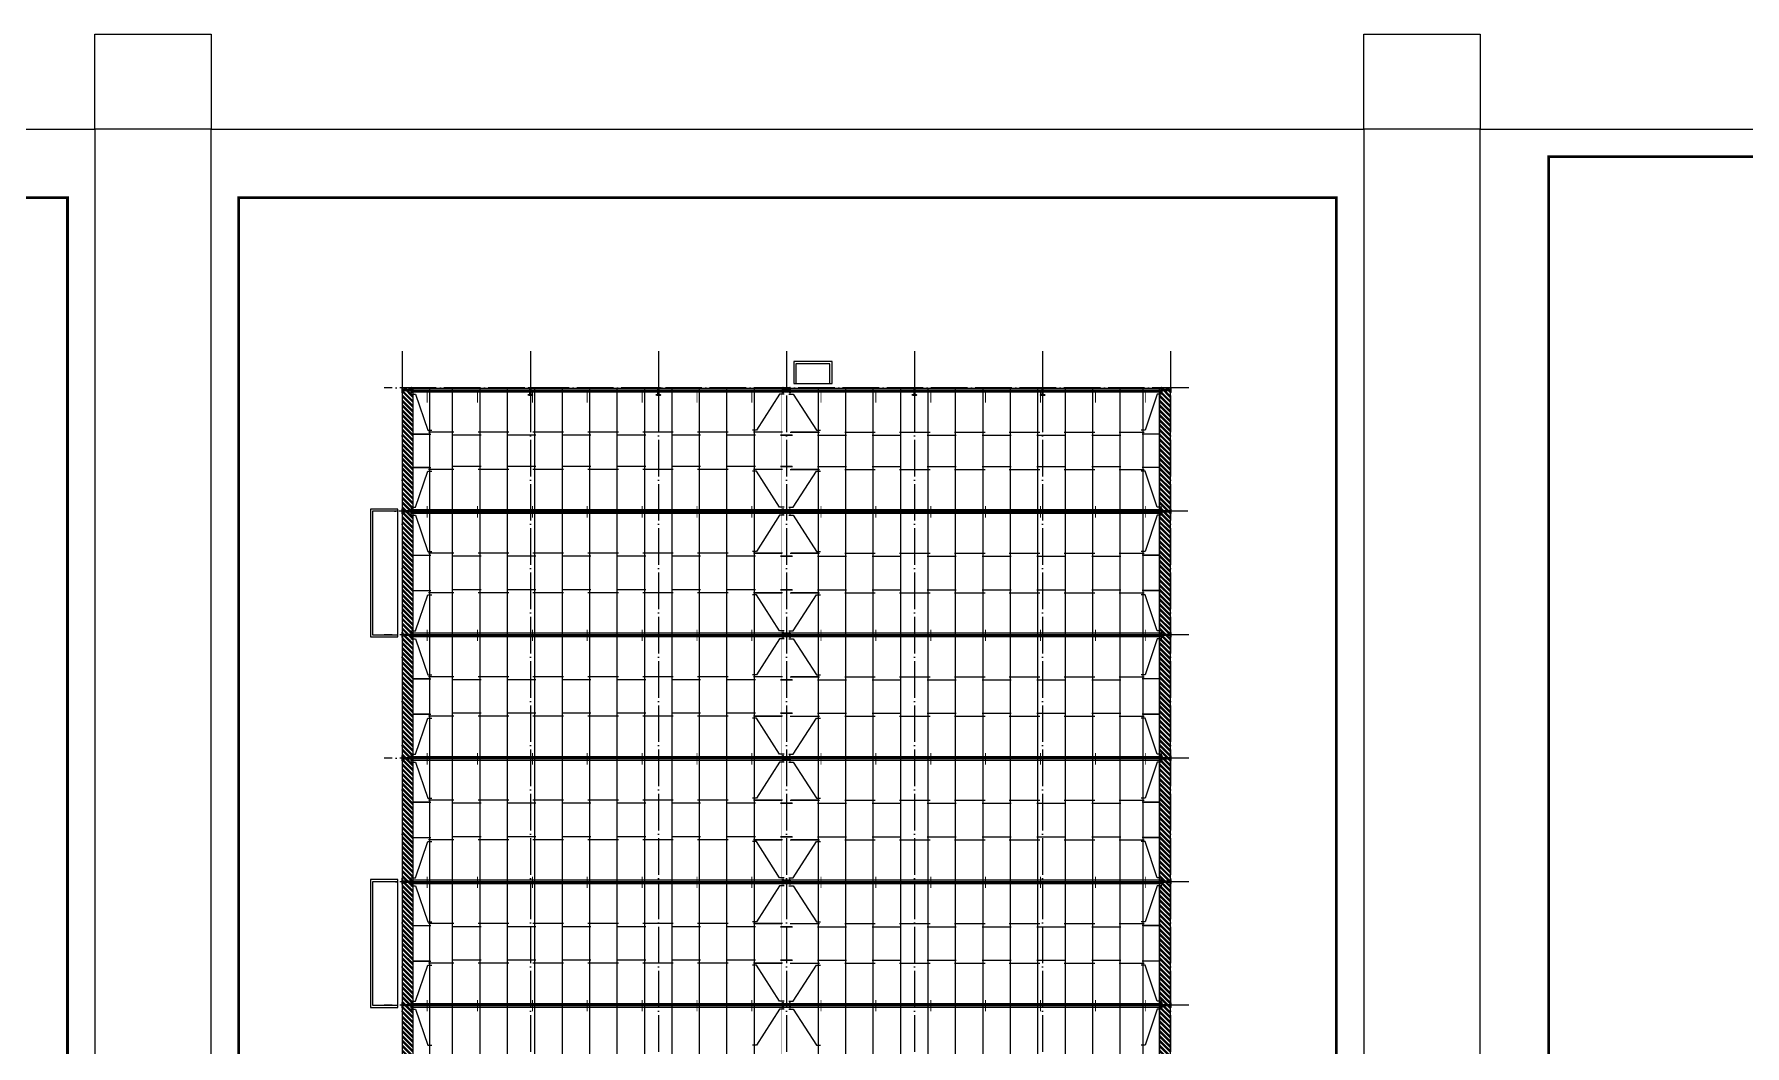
# Model space of a CAD drawing. Extents: x 2072855 to 2883818, y 17306032 to 17674225.
# Drawn here: x 2525383 to 2618892, y 17535031 to 17590335 of the extents above; entities that cross this region are included whole.
import ezdxf

# ---------------------------------------------------------------- set-up
doc = ezdxf.new("R2010")
doc.units = 0
doc.header["$LTSCALE"] = 1000
doc.header["$MEASUREMENT"] = 0
doc.linetypes.add('DOTE', pattern=[2.42, 2, -0.2, 0.02, -0.2])
for name, color, linetype in [('3T_WOOD', 21, 'Continuous'), ('DOTE', 1, 'DOTE'), ('R-tec-ysd', 1, 'Continuous'), ('SURFACE', 6, 'Continuous'), ('TK', 4, 'Continuous'), ('WINDOW', 140, 'Continuous'), ('屋面隅撑', 7, 'Continuous'), ('檩条拉条', 253, 'Continuous')]:
    doc.layers.add(name, color=color, linetype=linetype)
doc.layers.add('Pkpm_柱子', color=3, linetype='Continuous', lineweight=35)

# ---------------------------------------------------------------- blocks, each defined once
blk = doc.blocks.new('Q32Q32321323')
at = {"color": 35, "linetype": 'ByBlock', "ltscale": 3}
for p, q in [((2327180, 17570976), (2368180, 17570976)), ((2327180, 17570896), (2368180, 17570896)), ((2327180, 17570856), (2368180, 17570856)), ((2327180, 17570776), (2368180, 17570776))]:
    blk.add_line(p, q, dxfattribs=at)
blk = doc.blocks.new('Q2W3Q31Q32131')
at = {"layer": '屋面隅撑', "color": 3, "const_width": 50}
for points in [[(2405032, 17514124), (2405032, 17513499)], [(2407782, 17514124), (2407782, 17513499)], [(2410782, 17514124), (2410782, 17513499)], [(2413782, 17514124), (2413782, 17513499)], [(2416782, 17514124), (2416782, 17513499)], [(2419782, 17514124), (2419782, 17513499)], [(2422782, 17514124), (2422782, 17513499)]]:
    blk.add_lwpolyline(points, dxfattribs=at)
blk = doc.blocks.new('GeYuanFrame_38063583', base_point=(18.76, 4.34))
at = {"layer": 'TK'}
blk.add_line((43.76, 414.34), (676.76, 414.34), dxfattribs=at)
blk.add_lwpolyline([(18.76, 424.34), (686.76, 424.34), (686.76, 4.34), (18.76, 4.34), (18.76, 424.34)], dxfattribs=at)
at = {"layer": 'TK', "const_width": 1}
blk.add_lwpolyline([(676.76, 414.34), (43.76, 414.34), (43.76, 14.34), (676.76, 14.34)], close=True, dxfattribs=at)
blk = doc.blocks.new('GeYuanFrame_10500646', base_point=(18.76, 4.34))
at = {"layer": 'TK'}
blk.add_line((43.76, 414.34), (676.76, 414.34), dxfattribs=at)
blk.add_lwpolyline([(18.76, 424.34), (686.76, 424.34), (686.76, 4.34), (18.76, 4.34), (18.76, 424.34)], dxfattribs=at)
at = {"layer": 'TK', "const_width": 1}
blk.add_lwpolyline([(676.76, 414.34), (43.76, 414.34), (43.76, 14.34), (676.76, 14.34)], close=True, dxfattribs=at)
blk = doc.blocks.new('GeYuanFrame_38363062', base_point=(20.09, 4.53))
at = {"layer": 'TK'}
blk.add_lwpolyline([(20.09, 4.53), (20.09, 598.53), (861.09, 598.53), (861.09, 4.53)], close=True, dxfattribs=at)
at = {"layer": 'TK', "const_width": 1}
blk.add_lwpolyline([(45.09, 588.53), (851.09, 588.53), (851.09, 14.53), (45.09, 14.53)], close=True, dxfattribs=at)

msp = doc.modelspace()

# ---------------------------------------------------------------- hatches: boundary and pattern name
at = {"ltscale": 0.5}
h = msp.add_hatch(dxfattribs=at)
h.set_pattern_fill('金属', color=1, scale=75, angle=-450, style=0)
h.set_pattern_definition([(315, (99433.42, -1910606.53), (132.5825215, 132.5825215), []), (315, (99433.42, -1910694.92), (132.5825215, 132.5825215), [])])
h.paths.add_polyline_path([(2545504, 17570976.3), (2545504, 17513276.3), (2546104, 17513276.3), (2546104, 17570976.3)])
h = msp.add_hatch(dxfattribs=at)
h.set_pattern_fill('金属', color=1, scale=75, angle=-450, style=0)
h.set_pattern_definition([(315, (140833.42, -1910606.53), (132.5825215, 132.5825215), []), (315, (140833.42, -1910694.92), (132.5825215, 132.5825215), [])])
h.paths.add_polyline_path([(2586904, 17570976.3), (2586904, 17513276.3), (2587504, 17513276.3), (2587504, 17570976.3)])
at = {"layer": 'Pkpm_柱子'}
for points in [[(2546004, 17571001.3), (2545992, 17571001.3), (2545992, 17570881.3), (2545516, 17570881.3), (2545516, 17571001.3), (2545504, 17571001.3), (2545504, 17570751.3), (2545516, 17570751.3), (2545516, 17570871.3), (2545992, 17570871.3), (2545992, 17570751.3), (2546004, 17570751.3)], [(2552404, 17570601.3), (2552404, 17570613.3), (2552499, 17570613.3), (2552499, 17570989.3), (2552404, 17570989.3), (2552404, 17571001.3), (2552604, 17571001.3), (2552604, 17570989.3), (2552509, 17570989.3), (2552509, 17570613.3), (2552604, 17570613.3), (2552604, 17570601.3)], [(2559404, 17570601.3), (2559404, 17570613.3), (2559499, 17570613.3), (2559499, 17570989.3), (2559404, 17570989.3), (2559404, 17571001.3), (2559604, 17571001.3), (2559604, 17570989.3), (2559509, 17570989.3), (2559509, 17570613.3), (2559604, 17570613.3), (2559604, 17570601.3)], [(2566704, 17571001.3), (2566692, 17571001.3), (2566692, 17570881.3), (2566316, 17570881.3), (2566316, 17571001.3), (2566304, 17571001.3), (2566304, 17570751.3), (2566316, 17570751.3), (2566316, 17570871.3), (2566692, 17570871.3), (2566692, 17570751.3), (2566704, 17570751.3)], [(2573404, 17570601.3), (2573404, 17570613.3), (2573499, 17570613.3), (2573499, 17570989.3), (2573404, 17570989.3), (2573404, 17571001.3), (2573604, 17571001.3), (2573604, 17570989.3), (2573509, 17570989.3), (2573509, 17570613.3), (2573604, 17570613.3), (2573604, 17570601.3)], [(2580404, 17570601.3), (2580404, 17570613.3), (2580499, 17570613.3), (2580499, 17570989.3), (2580404, 17570989.3), (2580404, 17571001.3), (2580604, 17571001.3), (2580604, 17570989.3), (2580509, 17570989.3), (2580509, 17570613.3), (2580604, 17570613.3), (2580604, 17570601.3)], [(2587504, 17571001.3), (2587492, 17571001.3), (2587492, 17570881.3), (2587016, 17570881.3), (2587016, 17571001.3), (2587004, 17571001.3), (2587004, 17570751.3), (2587016, 17570751.3), (2587016, 17570871.3), (2587492, 17570871.3), (2587492, 17570751.3), (2587504, 17570751.3)], [(2546004, 17564376.3), (2545992, 17564376.3), (2545992, 17564256.3), (2545516, 17564256.3), (2545516, 17564376.3), (2545504, 17564376.3), (2545504, 17564126.3), (2545516, 17564126.3), (2545516, 17564246.3), (2545992, 17564246.3), (2545992, 17564126.3), (2546004, 17564126.3)], [(2566704, 17564376.3), (2566692, 17564376.3), (2566692, 17564256.3), (2566316, 17564256.3), (2566316, 17564376.3), (2566304, 17564376.3), (2566304, 17564126.3), (2566316, 17564126.3), (2566316, 17564246.3), (2566692, 17564246.3), (2566692, 17564126.3), (2566704, 17564126.3)], [(2587504, 17564376.3), (2587492, 17564376.3), (2587492, 17564256.3), (2587016, 17564256.3), (2587016, 17564376.3), (2587004, 17564376.3), (2587004, 17564126.3), (2587016, 17564126.3), (2587016, 17564246.3), (2587492, 17564246.3), (2587492, 17564126.3), (2587504, 17564126.3)], [(2546004, 17557626.3), (2545992, 17557626.3), (2545992, 17557506.3), (2545516, 17557506.3), (2545516, 17557626.3), (2545504, 17557626.3), (2545504, 17557376.3), (2545516, 17557376.3), (2545516, 17557496.3), (2545992, 17557496.3), (2545992, 17557376.3), (2546004, 17557376.3)], [(2566704, 17557626.3), (2566692, 17557626.3), (2566692, 17557506.3), (2566316, 17557506.3), (2566316, 17557626.3), (2566304, 17557626.3), (2566304, 17557376.3), (2566316, 17557376.3), (2566316, 17557496.3), (2566692, 17557496.3), (2566692, 17557376.3), (2566704, 17557376.3)], [(2587504, 17557626.3), (2587492, 17557626.3), (2587492, 17557506.3), (2587016, 17557506.3), (2587016, 17557626.3), (2587004, 17557626.3), (2587004, 17557376.3), (2587016, 17557376.3), (2587016, 17557496.3), (2587492, 17557496.3), (2587492, 17557376.3), (2587504, 17557376.3)], [(2546004, 17550876.3), (2545992, 17550876.3), (2545992, 17550756.3), (2545516, 17550756.3), (2545516, 17550876.3), (2545504, 17550876.3), (2545504, 17550626.3), (2545516, 17550626.3), (2545516, 17550746.3), (2545992, 17550746.3), (2545992, 17550626.3), (2546004, 17550626.3)], [(2566704, 17550876.3), (2566692, 17550876.3), (2566692, 17550756.3), (2566316, 17550756.3), (2566316, 17550876.3), (2566304, 17550876.3), (2566304, 17550626.3), (2566316, 17550626.3), (2566316, 17550746.3), (2566692, 17550746.3), (2566692, 17550626.3), (2566704, 17550626.3)], [(2587504, 17550876.3), (2587492, 17550876.3), (2587492, 17550756.3), (2587016, 17550756.3), (2587016, 17550876.3), (2587004, 17550876.3), (2587004, 17550626.3), (2587016, 17550626.3), (2587016, 17550746.3), (2587492, 17550746.3), (2587492, 17550626.3), (2587504, 17550626.3)], [(2546004, 17544126.3), (2545992, 17544126.3), (2545992, 17544006.3), (2545516, 17544006.3), (2545516, 17544126.3), (2545504, 17544126.3), (2545504, 17543876.3), (2545516, 17543876.3), (2545516, 17543996.3), (2545992, 17543996.3), (2545992, 17543876.3), (2546004, 17543876.3)], [(2566704, 17544126.3), (2566692, 17544126.3), (2566692, 17544006.3), (2566316, 17544006.3), (2566316, 17544126.3), (2566304, 17544126.3), (2566304, 17543876.3), (2566316, 17543876.3), (2566316, 17543996.3), (2566692, 17543996.3), (2566692, 17543876.3), (2566704, 17543876.3)], [(2587504, 17544126.3), (2587492, 17544126.3), (2587492, 17544006.3), (2587016, 17544006.3), (2587016, 17544126.3), (2587004, 17544126.3), (2587004, 17543876.3), (2587016, 17543876.3), (2587016, 17543996.3), (2587492, 17543996.3), (2587492, 17543876.3), (2587504, 17543876.3)], [(2546004, 17537376.3), (2545992, 17537376.3), (2545992, 17537256.3), (2545516, 17537256.3), (2545516, 17537376.3), (2545504, 17537376.3), (2545504, 17537126.3), (2545516, 17537126.3), (2545516, 17537246.3), (2545992, 17537246.3), (2545992, 17537126.3), (2546004, 17537126.3)], [(2566704, 17537376.3), (2566692, 17537376.3), (2566692, 17537256.3), (2566316, 17537256.3), (2566316, 17537376.3), (2566304, 17537376.3), (2566304, 17537126.3), (2566316, 17537126.3), (2566316, 17537246.3), (2566692, 17537246.3), (2566692, 17537126.3), (2566704, 17537126.3)], [(2587504, 17537376.3), (2587492, 17537376.3), (2587492, 17537256.3), (2587016, 17537256.3), (2587016, 17537376.3), (2587004, 17537376.3), (2587004, 17537126.3), (2587016, 17537126.3), (2587016, 17537246.3), (2587492, 17537246.3), (2587492, 17537126.3), (2587504, 17537126.3)]]:
    msp.add_hatch(color=256, dxfattribs=at).paths.add_polyline_path(points)

# ---------------------------------------------------------------- linework, layer by layer
at = {"color": 2}
for p, q in [((2548319.7, 17568585.4), (2546945.8, 17568585.4)), ((2551319.7, 17568585.4), (2549645, 17568585.4)), ((2554319.7, 17568585.4), (2552645, 17568585.4)), ((2557319.7, 17568585.4), (2555645, 17568585.4)), ((2560319.7, 17568585.4), (2558645, 17568585.4)), ((2563319.7, 17568585.4), (2561645, 17568585.4)), ((2566293, 17568585.4), (2564697.5, 17568585.4)), ((2566715.1, 17568585.4), (2568310.6, 17568585.4)), ((2569688.4, 17568585.4), (2571363.1, 17568585.4)), ((2572688.4, 17568585.4), (2574363.1, 17568585.4)), ((2575688.4, 17568585.4), (2577363.1, 17568585.4)), ((2578688.4, 17568585.4), (2580363.1, 17568585.4)), ((2581688.4, 17568585.4), (2583363.1, 17568585.4)), ((2584688.4, 17568585.4), (2586062.3, 17568585.4)), ((2546065.3, 17568475), (2547060.8, 17568475)), ((2549809.8, 17568418.1), (2548226.5, 17568418.1)), ((2552809.8, 17568418.1), (2551226.5, 17568418.1)), ((2555809.8, 17568418.1), (2554226.5, 17568418.1)), ((2558809.8, 17568418.1), (2557226.5, 17568418.1)), ((2561809.8, 17568418.1), (2560226.5, 17568418.1)), ((2564809.8, 17568418.1), (2563226.5, 17568418.1)), ((2566822.4, 17568418.1), (2566181.6, 17568418.1)), ((2566822.4, 17568418.1), (2566181.6, 17568418.1)), ((2566185.6, 17568418.1), (2566826.4, 17568418.1)), ((2566185.6, 17568418.1), (2566826.4, 17568418.1)), ((2568198.3, 17568418.1), (2569781.6, 17568418.1)), ((2571198.3, 17568418.1), (2572781.6, 17568418.1)), ((2574198.3, 17568418.1), (2575781.6, 17568418.1)), ((2577198.3, 17568418.1), (2578781.6, 17568418.1)), ((2580198.3, 17568418.1), (2581781.6, 17568418.1)), ((2583198.3, 17568418.1), (2584781.6, 17568418.1)), ((2586942.8, 17568475), (2585947.3, 17568475)), ((2549809.8, 17566710), (2548226.5, 17566710)), ((2552809.8, 17566710), (2551226.5, 17566710)), ((2555809.8, 17566710), (2554226.5, 17566710)), ((2558809.8, 17566710), (2557226.5, 17566710)), ((2561809.8, 17566710), (2560226.5, 17566710)), ((2564809.8, 17566710), (2563226.5, 17566710)), ((2566822.4, 17566710), (2566181.6, 17566710)), ((2566822.4, 17566710), (2566181.6, 17566710)), ((2566185.6, 17566710), (2566826.4, 17566710)), ((2566185.6, 17566710), (2566826.4, 17566710)), ((2568198.3, 17566710), (2569781.6, 17566710)), ((2571198.3, 17566710), (2572781.6, 17566710)), ((2574198.3, 17566710), (2575781.6, 17566710)), ((2577198.3, 17566710), (2578781.6, 17566710)), ((2580198.3, 17566710), (2581781.6, 17566710)), ((2583198.3, 17566710), (2584781.6, 17566710)), ((2546065.3, 17566653.1), (2547060.8, 17566653.1)), ((2548319.7, 17566542.7), (2546945.8, 17566542.7)), ((2551319.7, 17566542.7), (2549645, 17566542.7)), ((2554319.7, 17566542.7), (2552645, 17566542.7)), ((2557319.7, 17566542.7), (2555645, 17566542.7)), ((2560319.7, 17566542.7), (2558645, 17566542.7)), ((2563319.7, 17566542.7), (2561645, 17566542.7)), ((2566293, 17566542.7), (2564697.5, 17566542.7)), ((2566715.1, 17566542.7), (2568310.6, 17566542.7)), ((2569688.4, 17566542.7), (2571363.1, 17566542.7)), ((2572688.4, 17566542.7), (2574363.1, 17566542.7)), ((2575688.4, 17566542.7), (2577363.1, 17566542.7)), ((2578688.4, 17566542.7), (2580363.1, 17566542.7)), ((2581688.4, 17566542.7), (2583363.1, 17566542.7)), ((2584688.4, 17566542.7), (2586062.3, 17566542.7)), ((2586942.8, 17566653.1), (2585947.3, 17566653.1)), ((2546065.3, 17561849.4), (2547060.8, 17561849.4)), ((2548319.7, 17561959.8), (2546945.8, 17561959.8)), ((2549809.8, 17561792.5), (2548226.5, 17561792.5)), ((2551319.7, 17561959.8), (2549645, 17561959.8)), ((2552809.8, 17561792.5), (2551226.5, 17561792.5)), ((2554319.7, 17561959.8), (2552645, 17561959.8)), ((2555809.8, 17561792.5), (2554226.5, 17561792.5)), ((2557319.7, 17561959.8), (2555645, 17561959.8)), ((2558809.8, 17561792.5), (2557226.5, 17561792.5)), ((2560319.7, 17561959.8), (2558645, 17561959.8)), ((2561809.8, 17561792.5), (2560226.5, 17561792.5)), ((2563319.7, 17561959.8), (2561645, 17561959.8)), ((2564809.8, 17561792.5), (2563226.5, 17561792.5)), ((2566293, 17561959.8), (2564697.5, 17561959.8)), ((2566822.4, 17561792.5), (2566181.6, 17561792.5)), ((2566822.4, 17561792.5), (2566181.6, 17561792.5)), ((2566185.6, 17561792.5), (2566826.4, 17561792.5)), ((2566185.6, 17561792.5), (2566826.4, 17561792.5)), ((2566715.1, 17561959.8), (2568310.6, 17561959.8)), ((2568198.3, 17561792.5), (2569781.6, 17561792.5)), ((2569688.4, 17561959.8), (2571363.1, 17561959.8)), ((2571198.3, 17561792.5), (2572781.6, 17561792.5)), ((2572688.4, 17561959.8), (2574363.1, 17561959.8)), ((2574198.3, 17561792.5), (2575781.6, 17561792.5)), ((2575688.4, 17561959.8), (2577363.1, 17561959.8)), ((2577198.3, 17561792.5), (2578781.6, 17561792.5)), ((2578688.4, 17561959.8), (2580363.1, 17561959.8)), ((2580198.3, 17561792.5), (2581781.6, 17561792.5)), ((2581688.4, 17561959.8), (2583363.1, 17561959.8)), ((2583198.3, 17561792.5), (2584781.6, 17561792.5)), ((2584688.4, 17561959.8), (2586062.3, 17561959.8)), ((2586942.8, 17561849.4), (2585947.3, 17561849.4)), ((2546065.3, 17559913.7), (2547060.8, 17559913.7)), ((2548319.7, 17559792.7), (2546945.8, 17559792.7)), ((2549809.8, 17559960), (2548226.5, 17559960)), ((2551319.7, 17559792.7), (2549645, 17559792.7)), ((2552809.8, 17559960), (2551226.5, 17559960)), ((2554319.7, 17559792.7), (2552645, 17559792.7)), ((2555809.8, 17559960), (2554226.5, 17559960)), ((2557319.7, 17559792.7), (2555645, 17559792.7)), ((2558809.8, 17559960), (2557226.5, 17559960)), ((2560319.7, 17559792.7), (2558645, 17559792.7)), ((2561809.8, 17559960), (2560226.5, 17559960)), ((2563319.7, 17559792.7), (2561645, 17559792.7)), ((2564809.8, 17559960), (2563226.5, 17559960)), ((2566293, 17559792.7), (2564697.5, 17559792.7)), ((2566822.4, 17559960), (2566181.6, 17559960)), ((2566822.4, 17559960), (2566181.6, 17559960)), ((2566185.6, 17559960), (2566826.4, 17559960)), ((2566185.6, 17559960), (2566826.4, 17559960)), ((2566715.1, 17559792.7), (2568310.6, 17559792.7)), ((2568198.3, 17559960), (2569781.6, 17559960)), ((2569688.4, 17559792.7), (2571363.1, 17559792.7)), ((2571198.3, 17559960), (2572781.6, 17559960)), ((2572688.4, 17559792.7), (2574363.1, 17559792.7)), ((2574198.3, 17559960), (2575781.6, 17559960)), ((2575688.4, 17559792.7), (2577363.1, 17559792.7)), ((2577198.3, 17559960), (2578781.6, 17559960)), ((2578688.4, 17559792.7), (2580363.1, 17559792.7)), ((2580198.3, 17559960), (2581781.6, 17559960)), ((2581688.4, 17559792.7), (2583363.1, 17559792.7)), ((2583198.3, 17559960), (2584781.6, 17559960)), ((2584688.4, 17559792.7), (2586062.3, 17559792.7)), ((2586942.8, 17559913.7), (2585947.3, 17559913.7)), ((2546065.3, 17555099.4), (2547060.8, 17555099.4)), ((2548319.7, 17555209.8), (2546945.8, 17555209.8)), ((2549809.8, 17555042.5), (2548226.5, 17555042.5)), ((2551319.7, 17555209.8), (2549645, 17555209.8)), ((2552809.8, 17555042.5), (2551226.5, 17555042.5)), ((2554319.7, 17555209.8), (2552645, 17555209.8)), ((2555809.8, 17555042.5), (2554226.5, 17555042.5)), ((2557319.7, 17555209.8), (2555645, 17555209.8)), ((2558809.8, 17555042.5), (2557226.5, 17555042.5)), ((2560319.7, 17555209.8), (2558645, 17555209.8)), ((2561809.8, 17555042.5), (2560226.5, 17555042.5)), ((2563319.7, 17555209.8), (2561645, 17555209.8)), ((2564809.8, 17555042.5), (2563226.5, 17555042.5)), ((2566293, 17555209.8), (2564697.5, 17555209.8)), ((2566822.4, 17555042.5), (2566181.6, 17555042.5)), ((2566822.4, 17555042.5), (2566181.6, 17555042.5)), ((2566185.6, 17555042.5), (2566826.4, 17555042.5)), ((2566185.6, 17555042.5), (2566826.4, 17555042.5)), ((2566715.1, 17555209.8), (2568310.6, 17555209.8)), ((2568198.3, 17555042.5), (2569781.6, 17555042.5)), ((2569688.4, 17555209.8), (2571363.1, 17555209.8)), ((2571198.3, 17555042.5), (2572781.6, 17555042.5)), ((2572688.4, 17555209.8), (2574363.1, 17555209.8)), ((2574198.3, 17555042.5), (2575781.6, 17555042.5)), ((2575688.4, 17555209.8), (2577363.1, 17555209.8)), ((2577198.3, 17555042.5), (2578781.6, 17555042.5)), ((2578688.4, 17555209.8), (2580363.1, 17555209.8)), ((2580198.3, 17555042.5), (2581781.6, 17555042.5)), ((2581688.4, 17555209.8), (2583363.1, 17555209.8)), ((2583198.3, 17555042.5), (2584781.6, 17555042.5)), ((2584688.4, 17555209.8), (2586062.3, 17555209.8)), ((2586942.8, 17555099.4), (2585947.3, 17555099.4)), ((2546065.3, 17553163.7), (2547060.8, 17553163.7)), ((2548319.7, 17553042.7), (2546945.8, 17553042.7)), ((2549809.8, 17553210), (2548226.5, 17553210)), ((2551319.7, 17553042.7), (2549645, 17553042.7)), ((2552809.8, 17553210), (2551226.5, 17553210)), ((2554319.7, 17553042.7), (2552645, 17553042.7)), ((2555809.8, 17553210), (2554226.5, 17553210)), ((2557319.7, 17553042.7), (2555645, 17553042.7)), ((2558809.8, 17553210), (2557226.5, 17553210)), ((2560319.7, 17553042.7), (2558645, 17553042.7)), ((2561809.8, 17553210), (2560226.5, 17553210)), ((2563319.7, 17553042.7), (2561645, 17553042.7)), ((2564809.8, 17553210), (2563226.5, 17553210)), ((2566293, 17553042.7), (2564697.5, 17553042.7)), ((2566822.4, 17553210), (2566181.6, 17553210)), ((2566822.4, 17553210), (2566181.6, 17553210)), ((2566185.6, 17553210), (2566826.4, 17553210)), ((2566185.6, 17553210), (2566826.4, 17553210)), ((2566715.1, 17553042.7), (2568310.6, 17553042.7)), ((2568198.3, 17553210), (2569781.6, 17553210)), ((2569688.4, 17553042.7), (2571363.1, 17553042.7)), ((2571198.3, 17553210), (2572781.6, 17553210)), ((2572688.4, 17553042.7), (2574363.1, 17553042.7)), ((2574198.3, 17553210), (2575781.6, 17553210)), ((2575688.4, 17553042.7), (2577363.1, 17553042.7)), ((2577198.3, 17553210), (2578781.6, 17553210)), ((2578688.4, 17553042.7), (2580363.1, 17553042.7)), ((2580198.3, 17553210), (2581781.6, 17553210)), ((2581688.4, 17553042.7), (2583363.1, 17553042.7)), ((2583198.3, 17553210), (2584781.6, 17553210)), ((2584688.4, 17553042.7), (2586062.3, 17553042.7)), ((2586942.8, 17553163.7), (2585947.3, 17553163.7)), ((2546065.3, 17548349.4), (2547060.8, 17548349.4)), ((2548319.7, 17548459.8), (2546945.8, 17548459.8)), ((2549809.8, 17548292.5), (2548226.5, 17548292.5)), ((2551319.7, 17548459.8), (2549645, 17548459.8)), ((2552809.8, 17548292.5), (2551226.5, 17548292.5)), ((2554319.7, 17548459.8), (2552645, 17548459.8)), ((2555809.8, 17548292.5), (2554226.5, 17548292.5)), ((2557319.7, 17548459.8), (2555645, 17548459.8)), ((2558809.8, 17548292.5), (2557226.5, 17548292.5)), ((2560319.7, 17548459.8), (2558645, 17548459.8)), ((2561809.8, 17548292.5), (2560226.5, 17548292.5)), ((2563319.7, 17548459.8), (2561645, 17548459.8)), ((2564809.8, 17548292.5), (2563226.5, 17548292.5)), ((2566293, 17548459.8), (2564697.5, 17548459.8)), ((2566822.4, 17548292.5), (2566181.6, 17548292.5)), ((2566822.4, 17548292.5), (2566181.6, 17548292.5)), ((2566185.6, 17548292.5), (2566826.4, 17548292.5)), ((2566185.6, 17548292.5), (2566826.4, 17548292.5)), ((2566715.1, 17548459.8), (2568310.6, 17548459.8)), ((2568198.3, 17548292.5), (2569781.6, 17548292.5)), ((2569688.4, 17548459.8), (2571363.1, 17548459.8)), ((2571198.3, 17548292.5), (2572781.6, 17548292.5)), ((2572688.4, 17548459.8), (2574363.1, 17548459.8)), ((2574198.3, 17548292.5), (2575781.6, 17548292.5)), ((2575688.4, 17548459.8), (2577363.1, 17548459.8)), ((2577198.3, 17548292.5), (2578781.6, 17548292.5)), ((2578688.4, 17548459.8), (2580363.1, 17548459.8)), ((2580198.3, 17548292.5), (2581781.6, 17548292.5)), ((2581688.4, 17548459.8), (2583363.1, 17548459.8)), ((2583198.3, 17548292.5), (2584781.6, 17548292.5)), ((2584688.4, 17548459.8), (2586062.3, 17548459.8)), ((2586942.8, 17548349.4), (2585947.3, 17548349.4)), ((2546065.3, 17546413.7), (2547060.8, 17546413.7)), ((2548319.7, 17546292.7), (2546945.8, 17546292.7)), ((2549809.8, 17546460), (2548226.5, 17546460)), ((2551319.7, 17546292.7), (2549645, 17546292.7)), ((2552809.8, 17546460), (2551226.5, 17546460)), ((2554319.7, 17546292.7), (2552645, 17546292.7)), ((2555809.8, 17546460), (2554226.5, 17546460)), ((2557319.7, 17546292.7), (2555645, 17546292.7)), ((2558809.8, 17546460), (2557226.5, 17546460)), ((2560319.7, 17546292.7), (2558645, 17546292.7)), ((2561809.8, 17546460), (2560226.5, 17546460)), ((2563319.7, 17546292.7), (2561645, 17546292.7)), ((2564809.8, 17546460), (2563226.5, 17546460)), ((2566293, 17546292.7), (2564697.5, 17546292.7)), ((2566822.4, 17546460), (2566181.6, 17546460)), ((2566822.4, 17546460), (2566181.6, 17546460)), ((2566185.6, 17546460), (2566826.4, 17546460)), ((2566185.6, 17546460), (2566826.4, 17546460)), ((2566715.1, 17546292.7), (2568310.6, 17546292.7)), ((2568198.3, 17546460), (2569781.6, 17546460)), ((2569688.4, 17546292.7), (2571363.1, 17546292.7)), ((2571198.3, 17546460), (2572781.6, 17546460)), ((2572688.4, 17546292.7), (2574363.1, 17546292.7)), ((2574198.3, 17546460), (2575781.6, 17546460)), ((2575688.4, 17546292.7), (2577363.1, 17546292.7)), ((2577198.3, 17546460), (2578781.6, 17546460)), ((2578688.4, 17546292.7), (2580363.1, 17546292.7)), ((2580198.3, 17546460), (2581781.6, 17546460)), ((2581688.4, 17546292.7), (2583363.1, 17546292.7)), ((2583198.3, 17546460), (2584781.6, 17546460)), ((2584688.4, 17546292.7), (2586062.3, 17546292.7)), ((2586942.8, 17546413.7), (2585947.3, 17546413.7)), ((2546065.3, 17541599.4), (2547060.8, 17541599.4)), ((2548319.7, 17541709.8), (2546945.8, 17541709.8)), ((2549809.8, 17541542.5), (2548226.5, 17541542.5)), ((2551319.7, 17541709.8), (2549645, 17541709.8)), ((2552809.8, 17541542.5), (2551226.5, 17541542.5)), ((2554319.7, 17541709.8), (2552645, 17541709.8)), ((2555809.8, 17541542.5), (2554226.5, 17541542.5)), ((2557319.7, 17541709.8), (2555645, 17541709.8)), ((2558809.8, 17541542.5), (2557226.5, 17541542.5)), ((2560319.7, 17541709.8), (2558645, 17541709.8)), ((2561809.8, 17541542.5), (2560226.5, 17541542.5)), ((2563319.7, 17541709.8), (2561645, 17541709.8)), ((2564809.8, 17541542.5), (2563226.5, 17541542.5)), ((2566293, 17541709.8), (2564697.5, 17541709.8)), ((2566822.4, 17541542.5), (2566181.6, 17541542.5)), ((2566822.4, 17541542.5), (2566181.6, 17541542.5)), ((2566185.6, 17541542.5), (2566826.4, 17541542.5)), ((2566185.6, 17541542.5), (2566826.4, 17541542.5)), ((2566715.1, 17541709.8), (2568310.6, 17541709.8)), ((2568198.3, 17541542.5), (2569781.6, 17541542.5)), ((2569688.4, 17541709.8), (2571363.1, 17541709.8)), ((2571198.3, 17541542.5), (2572781.6, 17541542.5)), ((2572688.4, 17541709.8), (2574363.1, 17541709.8)), ((2574198.3, 17541542.5), (2575781.6, 17541542.5)), ((2575688.4, 17541709.8), (2577363.1, 17541709.8)), ((2577198.3, 17541542.5), (2578781.6, 17541542.5)), ((2578688.4, 17541709.8), (2580363.1, 17541709.8)), ((2580198.3, 17541542.5), (2581781.6, 17541542.5)), ((2581688.4, 17541709.8), (2583363.1, 17541709.8)), ((2583198.3, 17541542.5), (2584781.6, 17541542.5)), ((2584688.4, 17541709.8), (2586062.3, 17541709.8)), ((2586942.8, 17541599.4), (2585947.3, 17541599.4)), ((2546065.3, 17539663.7), (2547060.8, 17539663.7)), ((2548319.7, 17539542.7), (2546945.8, 17539542.7)), ((2549809.8, 17539710), (2548226.5, 17539710)), ((2551319.7, 17539542.7), (2549645, 17539542.7)), ((2552809.8, 17539710), (2551226.5, 17539710)), ((2554319.7, 17539542.7), (2552645, 17539542.7)), ((2555809.8, 17539710), (2554226.5, 17539710)), ((2557319.7, 17539542.7), (2555645, 17539542.7)), ((2558809.8, 17539710), (2557226.5, 17539710)), ((2560319.7, 17539542.7), (2558645, 17539542.7)), ((2561809.8, 17539710), (2560226.5, 17539710)), ((2563319.7, 17539542.7), (2561645, 17539542.7)), ((2564809.8, 17539710), (2563226.5, 17539710)), ((2566293, 17539542.7), (2564697.5, 17539542.7)), ((2566822.4, 17539710), (2566181.6, 17539710)), ((2566822.4, 17539710), (2566181.6, 17539710)), ((2566185.6, 17539710), (2566826.4, 17539710)), ((2566185.6, 17539710), (2566826.4, 17539710)), ((2566715.1, 17539542.7), (2568310.6, 17539542.7)), ((2568198.3, 17539710), (2569781.6, 17539710)), ((2569688.4, 17539542.7), (2571363.1, 17539542.7)), ((2571198.3, 17539710), (2572781.6, 17539710)), ((2572688.4, 17539542.7), (2574363.1, 17539542.7)), ((2574198.3, 17539710), (2575781.6, 17539710)), ((2575688.4, 17539542.7), (2577363.1, 17539542.7)), ((2577198.3, 17539710), (2578781.6, 17539710)), ((2578688.4, 17539542.7), (2580363.1, 17539542.7)), ((2580198.3, 17539710), (2581781.6, 17539710)), ((2581688.4, 17539542.7), (2583363.1, 17539542.7)), ((2583198.3, 17539710), (2584781.6, 17539710)), ((2584688.4, 17539542.7), (2586062.3, 17539542.7)), ((2586942.8, 17539663.7), (2585947.3, 17539663.7))]:
    msp.add_line(p, q, dxfattribs=at)
for points in [[(2545504, 17570976.3), (2545504, 17513276.3), (2546104, 17513276.3), (2546104, 17570976.3)], [(2586904, 17570976.3), (2586904, 17513276.3), (2587504, 17513276.3), (2587504, 17570976.3)]]:
    msp.add_lwpolyline(points, close=True)
at = {"ltscale": 0.5}
for points in [[(2545977.9, 17570659), (2546230.4, 17570659), (2546895.9, 17568687.5), (2547112.4, 17568687.5)], [(2566380.4, 17570659), (2566127.9, 17570659), (2564862.4, 17568687.5), (2564645.9, 17568687.5)], [(2566627.7, 17570659), (2566880.2, 17570659), (2568145.7, 17568687.5), (2568362.2, 17568687.5)], [(2587030.2, 17570659), (2586777.7, 17570659), (2586112.2, 17568687.5), (2585895.7, 17568687.5)], [(2545977.9, 17564469.2), (2546230.4, 17564469.2), (2546895.9, 17566440.7), (2547112.4, 17566440.7)], [(2566380.4, 17564469.2), (2566127.9, 17564469.2), (2564862.4, 17566440.7), (2564645.9, 17566440.7)], [(2566627.7, 17564469.2), (2566880.2, 17564469.2), (2568145.7, 17566440.7), (2568362.2, 17566440.7)], [(2587030.2, 17564469.2), (2586777.7, 17564469.2), (2586112.2, 17566440.7), (2585895.7, 17566440.7)], [(2545977.9, 17564033.4), (2546230.4, 17564033.4), (2546895.9, 17562061.8), (2547112.4, 17562061.8)], [(2566380.4, 17564033.4), (2566127.9, 17564033.4), (2564862.4, 17562061.8), (2564645.9, 17562061.8)], [(2566627.7, 17564033.4), (2566880.2, 17564033.4), (2568145.7, 17562061.8), (2568362.2, 17562061.8)], [(2587030.2, 17564033.4), (2586777.7, 17564033.4), (2586112.2, 17562061.8), (2585895.7, 17562061.8)], [(2545977.9, 17557719.2), (2546230.4, 17557719.2), (2546895.9, 17559690.7), (2547112.4, 17559690.7)], [(2566380.4, 17557719.2), (2566127.9, 17557719.2), (2564862.4, 17559690.7), (2564645.9, 17559690.7)], [(2566627.7, 17557719.2), (2566880.2, 17557719.2), (2568145.7, 17559690.7), (2568362.2, 17559690.7)], [(2587030.2, 17557719.2), (2586777.7, 17557719.2), (2586112.2, 17559690.7), (2585895.7, 17559690.7)], [(2545977.9, 17557283.4), (2546230.4, 17557283.4), (2546895.9, 17555311.8), (2547112.4, 17555311.8)], [(2566380.4, 17557283.4), (2566127.9, 17557283.4), (2564862.4, 17555311.8), (2564645.9, 17555311.8)], [(2566627.7, 17557283.4), (2566880.2, 17557283.4), (2568145.7, 17555311.8), (2568362.2, 17555311.8)], [(2587030.2, 17557283.4), (2586777.7, 17557283.4), (2586112.2, 17555311.8), (2585895.7, 17555311.8)], [(2545977.9, 17550969.2), (2546230.4, 17550969.2), (2546895.9, 17552940.7), (2547112.4, 17552940.7)], [(2566380.4, 17550969.2), (2566127.9, 17550969.2), (2564862.4, 17552940.7), (2564645.9, 17552940.7)], [(2566627.7, 17550969.2), (2566880.2, 17550969.2), (2568145.7, 17552940.7), (2568362.2, 17552940.7)], [(2587030.2, 17550969.2), (2586777.7, 17550969.2), (2586112.2, 17552940.7), (2585895.7, 17552940.7)], [(2545977.9, 17550533.4), (2546230.4, 17550533.4), (2546895.9, 17548561.8), (2547112.4, 17548561.8)], [(2566380.4, 17550533.4), (2566127.9, 17550533.4), (2564862.4, 17548561.8), (2564645.9, 17548561.8)], [(2566627.7, 17550533.4), (2566880.2, 17550533.4), (2568145.7, 17548561.8), (2568362.2, 17548561.8)], [(2587030.2, 17550533.4), (2586777.7, 17550533.4), (2586112.2, 17548561.8), (2585895.7, 17548561.8)], [(2545977.9, 17544219.2), (2546230.4, 17544219.2), (2546895.9, 17546190.7), (2547112.4, 17546190.7)], [(2566380.4, 17544219.2), (2566127.9, 17544219.2), (2564862.4, 17546190.7), (2564645.9, 17546190.7)], [(2566627.7, 17544219.2), (2566880.2, 17544219.2), (2568145.7, 17546190.7), (2568362.2, 17546190.7)], [(2587030.2, 17544219.2), (2586777.7, 17544219.2), (2586112.2, 17546190.7), (2585895.7, 17546190.7)], [(2545977.9, 17543783.4), (2546230.4, 17543783.4), (2546895.9, 17541811.8), (2547112.4, 17541811.8)], [(2566380.4, 17543783.4), (2566127.9, 17543783.4), (2564862.4, 17541811.8), (2564645.9, 17541811.8)], [(2566627.7, 17543783.4), (2566880.2, 17543783.4), (2568145.7, 17541811.8), (2568362.2, 17541811.8)], [(2587030.2, 17543783.4), (2586777.7, 17543783.4), (2586112.2, 17541811.8), (2585895.7, 17541811.8)], [(2545977.9, 17537469.2), (2546230.4, 17537469.2), (2546895.9, 17539440.7), (2547112.4, 17539440.7)], [(2566380.4, 17537469.2), (2566127.9, 17537469.2), (2564862.4, 17539440.7), (2564645.9, 17539440.7)], [(2566627.7, 17537469.2), (2566880.2, 17537469.2), (2568145.7, 17539440.7), (2568362.2, 17539440.7)], [(2587030.2, 17537469.2), (2586777.7, 17537469.2), (2586112.2, 17539440.7), (2585895.7, 17539440.7)], [(2545977.9, 17537033.4), (2546230.4, 17537033.4), (2546895.9, 17535061.8), (2547112.4, 17535061.8)], [(2566380.4, 17537033.4), (2566127.9, 17537033.4), (2564862.4, 17535061.8), (2564645.9, 17535061.8)], [(2566627.7, 17537033.4), (2566880.2, 17537033.4), (2568145.7, 17535061.8), (2568362.2, 17535061.8)], [(2587030.2, 17537033.4), (2586777.7, 17537033.4), (2586112.2, 17535061.8), (2585895.7, 17535061.8)]]:
    msp.add_lwpolyline(points, dxfattribs=at)
at = {"layer": 'DOTE'}
for p, q in [((2545504, 17573001.3), (2545504, 17508567.6)), ((2552504, 17573001.3), (2552504, 17508567.6)), ((2559504, 17573001.3), (2559504, 17508567.6)), ((2566504, 17573001.3), (2566504, 17508601.7)), ((2573504, 17573001.3), (2573504, 17508567.6)), ((2580504, 17573001.3), (2580504, 17508567.6)), ((2587504, 17573001.3), (2587504, 17508567.6)), ((2588504, 17571001.3), (2544516, 17571001.3)), ((2588447.7, 17564251.3), (2544459.7, 17564251.3)), ((2588504, 17557501.3), (2544516, 17557501.3)), ((2588504, 17550751.3), (2544516, 17550751.3)), ((2588504, 17544001.3), (2544516, 17544001.3)), ((2588504, 17537251.3), (2544516, 17537251.3))]:
    msp.add_line(p, q, dxfattribs=at)
at = {"layer": 'Pkpm_柱子'}
for points in [[(2546004, 17571001.3), (2545992, 17571001.3), (2545992, 17570881.3), (2545516, 17570881.3), (2545516, 17571001.3), (2545504, 17571001.3), (2545504, 17570751.3), (2545516, 17570751.3), (2545516, 17570871.3), (2545992, 17570871.3), (2545992, 17570751.3), (2546004, 17570751.3)], [(2552404, 17570601.3), (2552404, 17570613.3), (2552499, 17570613.3), (2552499, 17570989.3), (2552404, 17570989.3), (2552404, 17571001.3), (2552604, 17571001.3), (2552604, 17570989.3), (2552509, 17570989.3), (2552509, 17570613.3), (2552604, 17570613.3), (2552604, 17570601.3)], [(2559404, 17570601.3), (2559404, 17570613.3), (2559499, 17570613.3), (2559499, 17570989.3), (2559404, 17570989.3), (2559404, 17571001.3), (2559604, 17571001.3), (2559604, 17570989.3), (2559509, 17570989.3), (2559509, 17570613.3), (2559604, 17570613.3), (2559604, 17570601.3)], [(2566704, 17571001.3), (2566692, 17571001.3), (2566692, 17570881.3), (2566316, 17570881.3), (2566316, 17571001.3), (2566304, 17571001.3), (2566304, 17570751.3), (2566316, 17570751.3), (2566316, 17570871.3), (2566692, 17570871.3), (2566692, 17570751.3), (2566704, 17570751.3)], [(2573404, 17570601.3), (2573404, 17570613.3), (2573499, 17570613.3), (2573499, 17570989.3), (2573404, 17570989.3), (2573404, 17571001.3), (2573604, 17571001.3), (2573604, 17570989.3), (2573509, 17570989.3), (2573509, 17570613.3), (2573604, 17570613.3), (2573604, 17570601.3)], [(2580404, 17570601.3), (2580404, 17570613.3), (2580499, 17570613.3), (2580499, 17570989.3), (2580404, 17570989.3), (2580404, 17571001.3), (2580604, 17571001.3), (2580604, 17570989.3), (2580509, 17570989.3), (2580509, 17570613.3), (2580604, 17570613.3), (2580604, 17570601.3)], [(2587504, 17571001.3), (2587492, 17571001.3), (2587492, 17570881.3), (2587016, 17570881.3), (2587016, 17571001.3), (2587004, 17571001.3), (2587004, 17570751.3), (2587016, 17570751.3), (2587016, 17570871.3), (2587492, 17570871.3), (2587492, 17570751.3), (2587504, 17570751.3)], [(2546004, 17564376.3), (2545992, 17564376.3), (2545992, 17564256.3), (2545516, 17564256.3), (2545516, 17564376.3), (2545504, 17564376.3), (2545504, 17564126.3), (2545516, 17564126.3), (2545516, 17564246.3), (2545992, 17564246.3), (2545992, 17564126.3), (2546004, 17564126.3)], [(2566704, 17564376.3), (2566692, 17564376.3), (2566692, 17564256.3), (2566316, 17564256.3), (2566316, 17564376.3), (2566304, 17564376.3), (2566304, 17564126.3), (2566316, 17564126.3), (2566316, 17564246.3), (2566692, 17564246.3), (2566692, 17564126.3), (2566704, 17564126.3)], [(2587504, 17564376.3), (2587492, 17564376.3), (2587492, 17564256.3), (2587016, 17564256.3), (2587016, 17564376.3), (2587004, 17564376.3), (2587004, 17564126.3), (2587016, 17564126.3), (2587016, 17564246.3), (2587492, 17564246.3), (2587492, 17564126.3), (2587504, 17564126.3)], [(2546004, 17557626.3), (2545992, 17557626.3), (2545992, 17557506.3), (2545516, 17557506.3), (2545516, 17557626.3), (2545504, 17557626.3), (2545504, 17557376.3), (2545516, 17557376.3), (2545516, 17557496.3), (2545992, 17557496.3), (2545992, 17557376.3), (2546004, 17557376.3)], [(2566704, 17557626.3), (2566692, 17557626.3), (2566692, 17557506.3), (2566316, 17557506.3), (2566316, 17557626.3), (2566304, 17557626.3), (2566304, 17557376.3), (2566316, 17557376.3), (2566316, 17557496.3), (2566692, 17557496.3), (2566692, 17557376.3), (2566704, 17557376.3)], [(2587504, 17557626.3), (2587492, 17557626.3), (2587492, 17557506.3), (2587016, 17557506.3), (2587016, 17557626.3), (2587004, 17557626.3), (2587004, 17557376.3), (2587016, 17557376.3), (2587016, 17557496.3), (2587492, 17557496.3), (2587492, 17557376.3), (2587504, 17557376.3)], [(2546004, 17550876.3), (2545992, 17550876.3), (2545992, 17550756.3), (2545516, 17550756.3), (2545516, 17550876.3), (2545504, 17550876.3), (2545504, 17550626.3), (2545516, 17550626.3), (2545516, 17550746.3), (2545992, 17550746.3), (2545992, 17550626.3), (2546004, 17550626.3)], [(2566704, 17550876.3), (2566692, 17550876.3), (2566692, 17550756.3), (2566316, 17550756.3), (2566316, 17550876.3), (2566304, 17550876.3), (2566304, 17550626.3), (2566316, 17550626.3), (2566316, 17550746.3), (2566692, 17550746.3), (2566692, 17550626.3), (2566704, 17550626.3)], [(2587504, 17550876.3), (2587492, 17550876.3), (2587492, 17550756.3), (2587016, 17550756.3), (2587016, 17550876.3), (2587004, 17550876.3), (2587004, 17550626.3), (2587016, 17550626.3), (2587016, 17550746.3), (2587492, 17550746.3), (2587492, 17550626.3), (2587504, 17550626.3)], [(2546004, 17544126.3), (2545992, 17544126.3), (2545992, 17544006.3), (2545516, 17544006.3), (2545516, 17544126.3), (2545504, 17544126.3), (2545504, 17543876.3), (2545516, 17543876.3), (2545516, 17543996.3), (2545992, 17543996.3), (2545992, 17543876.3), (2546004, 17543876.3)], [(2566704, 17544126.3), (2566692, 17544126.3), (2566692, 17544006.3), (2566316, 17544006.3), (2566316, 17544126.3), (2566304, 17544126.3), (2566304, 17543876.3), (2566316, 17543876.3), (2566316, 17543996.3), (2566692, 17543996.3), (2566692, 17543876.3), (2566704, 17543876.3)], [(2587504, 17544126.3), (2587492, 17544126.3), (2587492, 17544006.3), (2587016, 17544006.3), (2587016, 17544126.3), (2587004, 17544126.3), (2587004, 17543876.3), (2587016, 17543876.3), (2587016, 17543996.3), (2587492, 17543996.3), (2587492, 17543876.3), (2587504, 17543876.3)], [(2546004, 17537376.3), (2545992, 17537376.3), (2545992, 17537256.3), (2545516, 17537256.3), (2545516, 17537376.3), (2545504, 17537376.3), (2545504, 17537126.3), (2545516, 17537126.3), (2545516, 17537246.3), (2545992, 17537246.3), (2545992, 17537126.3), (2546004, 17537126.3)], [(2566704, 17537376.3), (2566692, 17537376.3), (2566692, 17537256.3), (2566316, 17537256.3), (2566316, 17537376.3), (2566304, 17537376.3), (2566304, 17537126.3), (2566316, 17537126.3), (2566316, 17537246.3), (2566692, 17537246.3), (2566692, 17537126.3), (2566704, 17537126.3)], [(2587504, 17537376.3), (2587492, 17537376.3), (2587492, 17537256.3), (2587016, 17537256.3), (2587016, 17537376.3), (2587004, 17537376.3), (2587004, 17537126.3), (2587016, 17537126.3), (2587016, 17537246.3), (2587492, 17537246.3), (2587492, 17537126.3), (2587504, 17537126.3)]]:
    msp.add_lwpolyline(points, close=True, dxfattribs=at)
at = {"layer": 'R-tec-ysd'}
for points in [[(2528701.3, 17590335.3), (2535064, 17590335.3), (2535064, 17585146.4), (2528701.3, 17585146.4)], [(2598064, 17590335.3), (2604426.6, 17590335.3), (2604426.6, 17585146.4), (2598064, 17585146.4)]]:
    msp.add_lwpolyline(points, close=True, dxfattribs=at)
at = {"layer": 'SURFACE'}
for p, q in [((2546104.2, 17513326.3), (2546104.2, 17570976.3)), ((2547004.2, 17513326.3), (2547004.2, 17570976.3)), ((2548254.2, 17513326.3), (2548254.2, 17570976.3)), ((2549754.2, 17513326.3), (2549754.2, 17570976.3)), ((2551254.2, 17513326.3), (2551254.2, 17570976.3)), ((2552754.2, 17513326.3), (2552754.2, 17570976.3)), ((2554254.2, 17513326.3), (2554254.2, 17570976.3)), ((2555754.2, 17513326.3), (2555754.2, 17570976.3)), ((2557254.2, 17513326.3), (2557254.2, 17570976.3)), ((2558754.2, 17513326.3), (2558754.2, 17570976.3)), ((2560254.2, 17513326.3), (2560254.2, 17570976.3)), ((2561754.2, 17513326.3), (2561754.2, 17570976.3)), ((2563254.2, 17513326.3), (2563254.2, 17570976.3)), ((2564754.2, 17513326.3), (2564754.2, 17570976.3)), ((2568253.9, 17513326.3), (2568253.9, 17570976.3)), ((2569753.9, 17513326.3), (2569753.9, 17570976.3)), ((2571253.9, 17513326.3), (2571253.9, 17570976.3)), ((2572753.9, 17513326.3), (2572753.9, 17570976.3)), ((2574253.9, 17513326.3), (2574253.9, 17570976.3)), ((2575753.9, 17513326.3), (2575753.9, 17570976.3)), ((2577253.9, 17513326.3), (2577253.9, 17570976.3)), ((2578753.9, 17513326.3), (2578753.9, 17570976.3)), ((2580253.9, 17513326.3), (2580253.9, 17570976.3)), ((2581753.9, 17513326.3), (2581753.9, 17570976.3)), ((2583253.9, 17513326.3), (2583253.9, 17570976.3)), ((2584753.9, 17513326.3), (2584753.9, 17570976.3)), ((2586003.9, 17513326.3), (2586003.9, 17570976.3)), ((2586903.9, 17513326.3), (2586903.9, 17570976.3))]:
    msp.add_line(p, q, dxfattribs=at)
at = {"layer": 'SURFACE', "color": 4, "const_width": 15}
for points in [[(2566254.2, 17513326.3), (2566254.2, 17570976.3)], [(2566254.2, 17513326.3), (2566254.2, 17570976.3)], [(2566753.9, 17513326.3), (2566753.9, 17570976.3)]]:
    msp.add_lwpolyline(points, dxfattribs=at)
at = {"layer": 'WINDOW'}
for points in [[(2569004, 17572441.3), (2566904, 17572441.3), (2566904, 17571241.3), (2569004, 17571241.3)], [(2543764, 17564371.3), (2543764, 17557381.3), (2545264, 17557381.3), (2545264, 17564371.3)], [(2543764, 17544121.3), (2543764, 17537131.3), (2545264, 17537131.3), (2545264, 17544121.3)]]:
    msp.add_lwpolyline(points, close=True, dxfattribs=at)
for points in [[(2568884, 17571241.3), (2568884, 17572321.3), (2567024, 17572321.3), (2567024, 17571241.3)], [(2545264, 17564251.3), (2543884, 17564251.3), (2543884, 17557501.3), (2545264, 17557501.3)], [(2545264, 17544001.3), (2543884, 17544001.3), (2543884, 17537251.3), (2545264, 17537251.3)]]:
    msp.add_lwpolyline(points, dxfattribs=at)
at = {"layer": '檩条拉条', "color": 2, "const_width": 80}
for points in [[(2564754.2, 17568585.4), (2566254.2, 17568585.4)], [(2568253.9, 17568585.4), (2566753.9, 17568585.4)], [(2547004.2, 17568475), (2546104.2, 17568475)], [(2566744.4, 17568418.1), (2566244.4, 17568418.1)], [(2566263.7, 17568418.1), (2566763.7, 17568418.1)], [(2586003.9, 17568475), (2586903.9, 17568475)], [(2547004.2, 17566653.1), (2546104.2, 17566653.1)], [(2566744.4, 17566710), (2566244.4, 17566710)], [(2566263.7, 17566710), (2566763.7, 17566710)], [(2586003.9, 17566653.1), (2586903.9, 17566653.1)], [(2564754.2, 17566542.7), (2566254.2, 17566542.7)], [(2568253.9, 17566542.7), (2566753.9, 17566542.7)], [(2564754.2, 17561959.8), (2566254.2, 17561959.8)], [(2568253.9, 17561959.8), (2566753.9, 17561959.8)], [(2547004.2, 17561849.4), (2546104.2, 17561849.4)], [(2566744.4, 17561792.5), (2566244.4, 17561792.5)], [(2566263.7, 17561792.5), (2566763.7, 17561792.5)], [(2586003.9, 17561849.4), (2586903.9, 17561849.4)], [(2547004.2, 17559913.7), (2546104.2, 17559913.7)], [(2564754.2, 17559792.7), (2566254.2, 17559792.7)], [(2566744.4, 17559960), (2566244.4, 17559960)], [(2566263.7, 17559960), (2566763.7, 17559960)], [(2568253.9, 17559792.7), (2566753.9, 17559792.7)], [(2586003.9, 17559913.7), (2586903.9, 17559913.7)], [(2547004.2, 17555099.4), (2546104.2, 17555099.4)], [(2564754.2, 17555209.8), (2566254.2, 17555209.8)], [(2566744.4, 17555042.5), (2566244.4, 17555042.5)], [(2566263.7, 17555042.5), (2566763.7, 17555042.5)], [(2568253.9, 17555209.8), (2566753.9, 17555209.8)], [(2586003.9, 17555099.4), (2586903.9, 17555099.4)], [(2547004.2, 17553163.7), (2546104.2, 17553163.7)], [(2564754.2, 17553042.7), (2566254.2, 17553042.7)], [(2566744.4, 17553210), (2566244.4, 17553210)], [(2566263.7, 17553210), (2566763.7, 17553210)], [(2568253.9, 17553042.7), (2566753.9, 17553042.7)], [(2586003.9, 17553163.7), (2586903.9, 17553163.7)], [(2547004.2, 17548349.4), (2546104.2, 17548349.4)], [(2564754.2, 17548459.8), (2566254.2, 17548459.8)], [(2566744.4, 17548292.5), (2566244.4, 17548292.5)], [(2566263.7, 17548292.5), (2566763.7, 17548292.5)], [(2568253.9, 17548459.8), (2566753.9, 17548459.8)], [(2586003.9, 17548349.4), (2586903.9, 17548349.4)], [(2547004.2, 17546413.7), (2546104.2, 17546413.7)], [(2564754.2, 17546292.7), (2566254.2, 17546292.7)], [(2566744.4, 17546460), (2566244.4, 17546460)], [(2566263.7, 17546460), (2566763.7, 17546460)], [(2568253.9, 17546292.7), (2566753.9, 17546292.7)], [(2586003.9, 17546413.7), (2586903.9, 17546413.7)], [(2547004.2, 17541599.4), (2546104.2, 17541599.4)], [(2564754.2, 17541709.8), (2566254.2, 17541709.8)], [(2566744.4, 17541542.5), (2566244.4, 17541542.5)], [(2566263.7, 17541542.5), (2566763.7, 17541542.5)], [(2568253.9, 17541709.8), (2566753.9, 17541709.8)], [(2586003.9, 17541599.4), (2586903.9, 17541599.4)], [(2547004.2, 17539663.7), (2546104.2, 17539663.7)], [(2564754.2, 17539542.7), (2566254.2, 17539542.7)], [(2566744.4, 17539710), (2566244.4, 17539710)], [(2566263.7, 17539710), (2566763.7, 17539710)], [(2568253.9, 17539542.7), (2566753.9, 17539542.7)], [(2586003.9, 17539663.7), (2586903.9, 17539663.7)]]:
    msp.add_lwpolyline(points, dxfattribs=at)

# ---------------------------------------------------------------- block references
at = {"layer": '3T_WOOD', "xscale": 150, "yscale": 150, "zscale": 150, "rotation": 270}
for name, p in [('GeYuanFrame_38063583', (2465701.3, 17585146.4)), ('GeYuanFrame_10500646', (2535064, 17585146.4))]:
    msp.add_blockref(name, p, dxfattribs=at)
at = {"layer": '3T_WOOD', "xscale": 150, "yscale": 150, "zscale": 150}
msp.add_blockref('GeYuanFrame_38363062', (2604426.6, 17496046.4), dxfattribs=at)
at = {"layer": '3T_WOOD'}
for name, p in [('Q32Q32321323', (218823.7, 0)), ('Q2W3Q31Q32131', (141833.9, 56700.6)), ('Q32Q32321323', (218823.7, -6625)), ('Q2W3Q31Q32131', (141833.9, 50410.1)), ('Q32Q32321323', (218823.7, -13375)), ('Q2W3Q31Q32131', (141833.9, 43660.1)), ('Q32Q32321323', (218823.7, -20125)), ('Q2W3Q31Q32131', (141833.9, 36910.1)), ('Q2W3Q31Q32131', (141833.9, 30160.1)), ('Q32Q32321323', (218823.7, -26875)), ('Q32Q32321323', (218823.7, -33625)), ('Q2W3Q31Q32131', (141833.9, 23410.1))]:
    msp.add_blockref(name, p, dxfattribs=at)
at = {"layer": '3T_WOOD', "xscale": -1}
for p in [(4991174.2, 56700.6), (4991174.2, 50410.1), (4991174.2, 43660.1), (4991174.2, 36910.1), (4991174.2, 30160.1), (4991174.2, 23410.1)]:
    msp.add_blockref('Q2W3Q31Q32131', p, dxfattribs=at)

doc.saveas('drawing.dxf')
